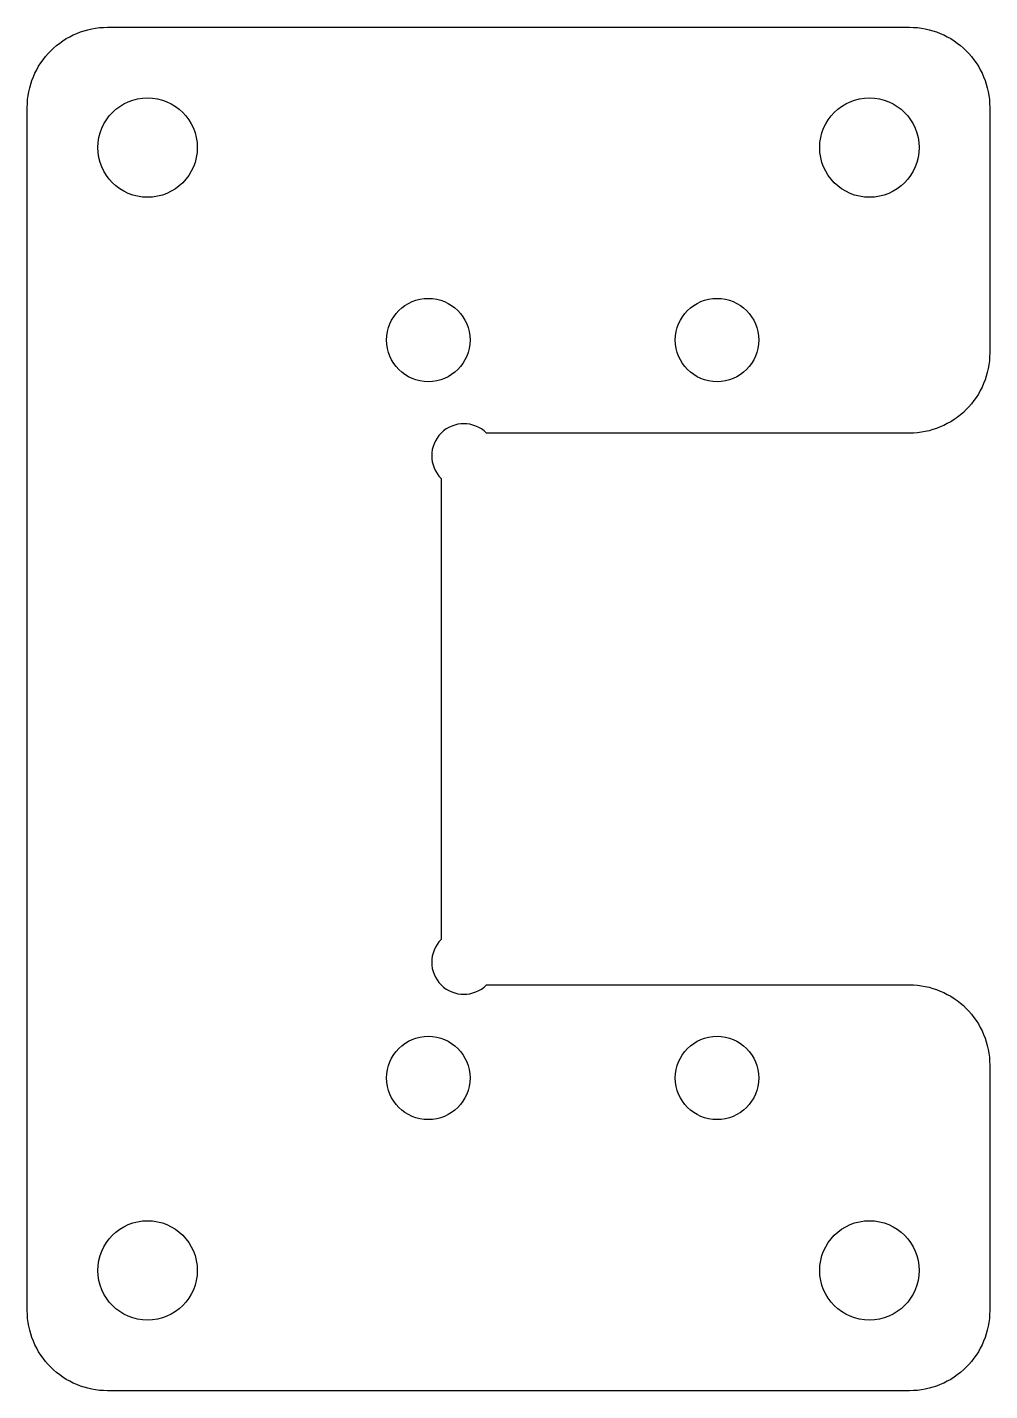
# Model space of a CAD drawing. Header units: millimetres. Extents: x -43 to 17, y -42.5 to 42.5.
import ezdxf

# ---------------------------------------------------------------- set-up
doc = ezdxf.new("R2010")
doc.units = ezdxf.units.MM

msp = doc.modelspace()

# ---------------------------------------------------------------- linework, layer by layer
msp.add_lwpolyline([(12, -42.5), (-38, -42.5, -0.414214), (-43, -37.5), (-43, 37.5, -0.414214), (-38, 42.5), (12, 42.5, -0.414214), (17, 37.5), (17, 22.2, -0.414214), (12, 17.2), (-14.372, 17.2, 1), (-17.2, 14.372), (-17.2, -14.372, 1), (-14.372, -17.2), (12, -17.2, -0.414214), (17, -22.2), (17, -37.5, -0.414214)], format="xyb", close=True)
for centre, radius in [((-35.5, 35), 3.1), ((9.5, 35), 3.1), ((-18, 23), 2.6), ((0, 23), 2.6), ((-18, -23), 2.6), ((0, -23), 2.6), ((-35.5, -35), 3.1), ((9.5, -35), 3.1)]:
    msp.add_circle(centre, radius)

doc.saveas('drawing.dxf')
